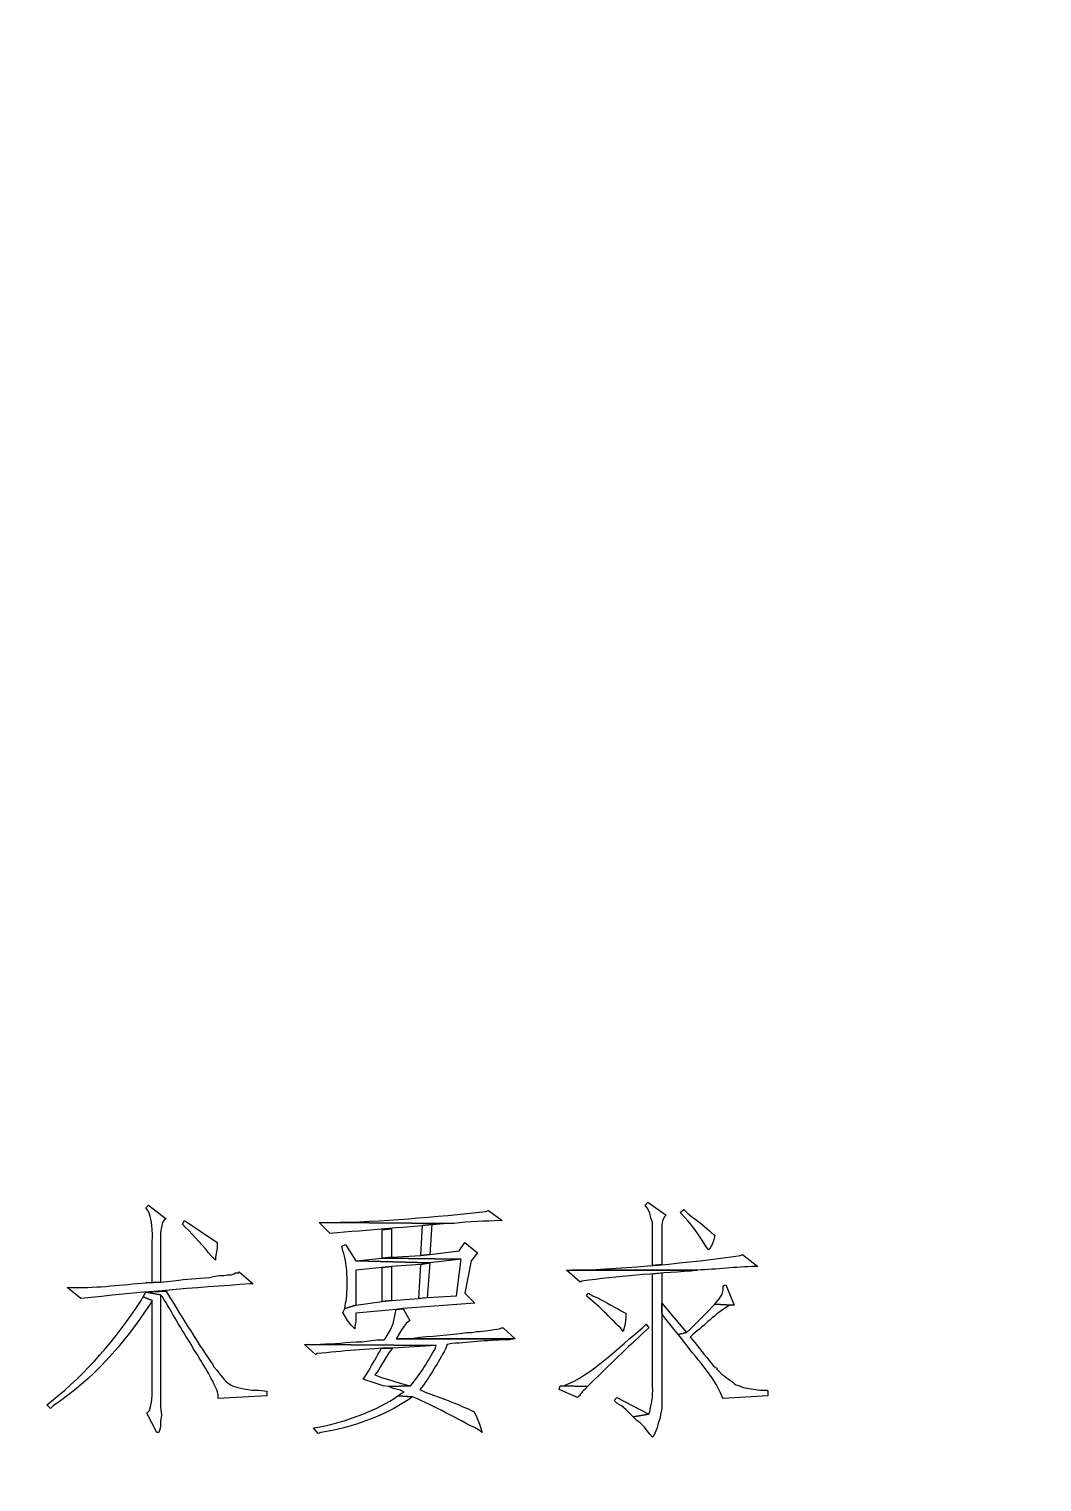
# Model space of a CAD drawing. Header units: centimetres. Extents: x -20.7 to 20.7, y -14.5 to 14.5.
# Drawn here: x -14.521 to -12.181, y -7.137 to -3.782 of the extents above; entities that cross this region are included whole.
import ezdxf

# ---------------------------------------------------------------- set-up
doc = ezdxf.new("R2010")
doc.units = ezdxf.units.CM
doc.header["$MEASUREMENT"] = 0
doc.layers.add('layer 1', color=7, linetype='Continuous')

msp = doc.modelspace()

# ---------------------------------------------------------------- linework, layer by layer
at = {"layer": 'layer 1', "lineweight": 9}
msp.add_open_spline([(19.88612, 13.89874), (19.88612, 13.89874), (-20.11465, 13.89874), (-20.11465, 13.89874), (-20.11465, 13.89874), (-20.11465, 13.89874), (-20.11465, -13.80208), (-20.11465, -13.80208)], degree=3, knots=[0, 0, 0, 0, 0.3333333, 0.3333333, 0.3333333, 0.3333333, 1, 1, 1, 1], dxfattribs=at)
at = {"layer": 'layer 1'}
for points, knots in [([(-14.24513, -6.49746), (-14.24513, -6.49746), (-14.25148, -6.50381), (-14.25148, -6.50381), (-14.25148, -6.50381), (-14.25148, -6.50381), (-14.24725, -6.51016), (-14.24725, -6.51016), (-14.24725, -6.51016), (-14.23748, -6.52064), (-14.23536, -6.56639), (-14.23667, -6.58001), (-14.23667, -6.58001), (-14.23667, -6.58001), (-14.23667, -6.67526), (-14.23667, -6.67526), (-14.23667, -6.67526), (-14.23667, -6.67526), (-14.25148, -6.67738), (-14.25148, -6.67738), (-14.25148, -6.67738), (-14.25148, -6.67738), (-14.21762, -6.67526), (-14.21762, -6.67526), (-14.21762, -6.67526), (-14.21762, -6.67526), (-14.21762, -6.56096), (-14.21762, -6.56096), (-14.21762, -6.56096), (-14.21762, -6.56096), (-14.2155, -6.54826), (-14.2155, -6.54826), (-14.2155, -6.54826), (-14.2155, -6.54826), (-14.21338, -6.53768), (-14.21338, -6.53768), (-14.21338, -6.53768), (-14.21338, -6.53768), (-14.20915, -6.53133), (-14.20915, -6.53133), (-14.20915, -6.53133), (-14.20915, -6.53133), (-14.20492, -6.52921), (-14.20492, -6.52921), (-14.20492, -6.52921), (-14.20492, -6.52921), (-14.24513, -6.49746), (-14.24513, -6.49746)], [0, 0, 0, 0, 0.0769231, 0.0769231, 0.0769231, 0.0769231, 0.1538462, 0.1538462, 0.1538462, 0.1538462, 0.2307692, 0.2307692, 0.2307692, 0.2307692, 0.3076923, 0.3076923, 0.3076923, 0.3076923, 0.3846154, 0.3846154, 0.3846154, 0.3846154, 0.4615385, 0.4615385, 0.4615385, 0.4615385, 0.5384615, 0.5384615, 0.5384615, 0.5384615, 0.6153846, 0.6153846, 0.6153846, 0.6153846, 0.6923077, 0.6923077, 0.6923077, 0.6923077, 0.7692308, 0.7692308, 0.7692308, 0.7692308, 0.8461538, 0.8461538, 0.8461538, 0.8461538, 1, 1, 1, 1]), ([(-13.09155, -6.49111), (-13.09155, -6.49111), (-13.0979, -6.49746), (-13.0979, -6.49746), (-13.0979, -6.49746), (-13.0979, -6.49746), (-13.09155, -6.50593), (-13.09155, -6.50593), (-13.09155, -6.50593), (-13.09155, -6.50593), (-13.08732, -6.51651), (-13.08732, -6.51651), (-13.08732, -6.51651), (-13.08732, -6.51651), (-13.0852, -6.5271), (-13.0852, -6.5271), (-13.0852, -6.5271), (-13.0852, -6.5271), (-13.08097, -6.53768), (-13.08097, -6.53768), (-13.08097, -6.53768), (-13.08097, -6.53768), (-13.08097, -6.63716), (-13.08097, -6.63716), (-13.08097, -6.63716), (-13.08097, -6.63716), (-13.0598, -6.63505), (-13.0598, -6.63505), (-13.0598, -6.63505), (-13.0598, -6.63505), (-13.0598, -6.54403), (-13.0598, -6.54403), (-13.0598, -6.54403), (-13.0598, -6.54403), (-13.05768, -6.53345), (-13.05768, -6.53345), (-13.05768, -6.53345), (-13.05768, -6.53345), (-13.05345, -6.52498), (-13.05345, -6.52498), (-13.05345, -6.52498), (-13.05345, -6.52498), (-13.04922, -6.52075), (-13.04922, -6.52075), (-13.04922, -6.52075), (-13.04922, -6.52075), (-13.09155, -6.49111), (-13.09155, -6.49111)], [0, 0, 0, 0, 0.0769231, 0.0769231, 0.0769231, 0.0769231, 0.1538462, 0.1538462, 0.1538462, 0.1538462, 0.2307692, 0.2307692, 0.2307692, 0.2307692, 0.3076923, 0.3076923, 0.3076923, 0.3076923, 0.3846154, 0.3846154, 0.3846154, 0.3846154, 0.4615385, 0.4615385, 0.4615385, 0.4615385, 0.5384615, 0.5384615, 0.5384615, 0.5384615, 0.6153846, 0.6153846, 0.6153846, 0.6153846, 0.6923077, 0.6923077, 0.6923077, 0.6923077, 0.7692308, 0.7692308, 0.7692308, 0.7692308, 0.8461538, 0.8461538, 0.8461538, 0.8461538, 1, 1, 1, 1]), ([(-14.16258, -6.53345), (-14.16258, -6.53345), (-14.16682, -6.54191), (-14.16682, -6.54191), (-14.16682, -6.54191), (-14.16682, -6.54191), (-14.16047, -6.54826), (-14.16047, -6.54826), (-14.16047, -6.54826), (-14.13814, -6.56918), (-14.1193, -6.59321), (-14.09908, -6.616), (-14.09908, -6.616), (-14.09908, -6.616), (-14.09062, -6.62446), (-14.09062, -6.62446), (-14.09062, -6.62446), (-14.09062, -6.62446), (-14.09062, -6.61811), (-14.09062, -6.61811), (-14.09062, -6.61811), (-14.09062, -6.61811), (-14.08638, -6.59695), (-14.08638, -6.59695), (-14.08638, -6.59695), (-14.08638, -6.59695), (-14.08638, -6.58425), (-14.08638, -6.58425), (-14.08638, -6.58425), (-14.08638, -6.58425), (-14.16258, -6.53345), (-14.16258, -6.53345)], [0, 0, 0, 0, 0.1111111, 0.1111111, 0.1111111, 0.1111111, 0.2222222, 0.2222222, 0.2222222, 0.2222222, 0.3333333, 0.3333333, 0.3333333, 0.3333333, 0.4444444, 0.4444444, 0.4444444, 0.4444444, 0.5555556, 0.5555556, 0.5555556, 0.5555556, 0.6666667, 0.6666667, 0.6666667, 0.6666667, 0.7777778, 0.7777778, 0.7777778, 0.7777778, 1, 1, 1, 1]), ([(-13.85143, -6.53768), (-13.85143, -6.53768), (-13.82603, -6.56308), (-13.82603, -6.56308), (-13.82603, -6.56308), (-13.73579, -6.55539), (-13.64658, -6.54847), (-13.5551, -6.53979), (-13.5551, -6.53979), (-13.5551, -6.53979), (-13.54028, -6.53979), (-13.54028, -6.53979), (-13.54028, -6.53979), (-13.54028, -6.53979), (-13.83238, -6.53768), (-13.83238, -6.53768), (-13.83238, -6.53768), (-13.83238, -6.53768), (-13.84508, -6.53768), (-13.84508, -6.53768), (-13.84508, -6.53768), (-13.84508, -6.53768), (-13.85143, -6.53768), (-13.85143, -6.53768)], [0, 0, 0, 0, 0.1428571, 0.1428571, 0.1428571, 0.1428571, 0.2857143, 0.2857143, 0.2857143, 0.2857143, 0.4285714, 0.4285714, 0.4285714, 0.4285714, 0.5714286, 0.5714286, 0.5714286, 0.5714286, 0.7142857, 0.7142857, 0.7142857, 0.7142857, 1, 1, 1, 1]), ([(-13.45985, -6.51016), (-13.45985, -6.51016), (-13.4662, -6.51228), (-13.4662, -6.51228), (-13.4662, -6.51228), (-13.5805, -6.52477), (-13.70856, -6.53613), (-13.82392, -6.53768), (-13.82392, -6.53768), (-13.82392, -6.53768), (-13.83238, -6.53768), (-13.83238, -6.53768), (-13.83238, -6.53768), (-13.83238, -6.53768), (-13.54028, -6.5398), (-13.54028, -6.5398), (-13.54028, -6.5398), (-13.50441, -6.53581), (-13.46835, -6.53454), (-13.43233, -6.53345), (-13.43233, -6.53345), (-13.43233, -6.53345), (-13.4281, -6.53345), (-13.4281, -6.53345), (-13.4281, -6.53345), (-13.4281, -6.53345), (-13.45985, -6.51016), (-13.45985, -6.51016)], [0, 0, 0, 0, 0.125, 0.125, 0.125, 0.125, 0.25, 0.25, 0.25, 0.25, 0.375, 0.375, 0.375, 0.375, 0.5, 0.5, 0.5, 0.5, 0.625, 0.625, 0.625, 0.625, 0.75, 0.75, 0.75, 0.75, 1, 1, 1, 1]), ([(-13.009, -6.50805), (-13.009, -6.50805), (-13.01747, -6.5144), (-13.01747, -6.5144), (-13.01747, -6.5144), (-13.01747, -6.5144), (-13.01323, -6.51863), (-13.01323, -6.51863), (-13.01323, -6.51863), (-12.99492, -6.53722), (-12.97055, -6.56971), (-12.9582, -6.59271), (-12.9582, -6.59271), (-12.9582, -6.59271), (-12.95185, -6.60118), (-12.95185, -6.60118), (-12.95185, -6.60118), (-12.95185, -6.60118), (-12.94973, -6.59906), (-12.94973, -6.59906), (-12.94973, -6.59906), (-12.94973, -6.59906), (-12.94338, -6.58848), (-12.94338, -6.58848), (-12.94338, -6.58848), (-12.94338, -6.58848), (-12.93915, -6.5779), (-12.93915, -6.5779), (-12.93915, -6.5779), (-12.93915, -6.5779), (-12.93703, -6.56731), (-12.93703, -6.56731), (-12.93703, -6.56731), (-12.93703, -6.56731), (-12.9455, -6.56096), (-12.9455, -6.56096), (-12.9455, -6.56096), (-12.95397, -6.55274), (-12.98046, -6.52999), (-12.98995, -6.52498), (-12.98995, -6.52498), (-12.98995, -6.52498), (-13.00053, -6.51651), (-13.00053, -6.51651), (-13.00053, -6.51651), (-13.00053, -6.51651), (-13.009, -6.50805), (-13.009, -6.50805)], [0, 0, 0, 0, 0.0769231, 0.0769231, 0.0769231, 0.0769231, 0.1538462, 0.1538462, 0.1538462, 0.1538462, 0.2307692, 0.2307692, 0.2307692, 0.2307692, 0.3076923, 0.3076923, 0.3076923, 0.3076923, 0.3846154, 0.3846154, 0.3846154, 0.3846154, 0.4615385, 0.4615385, 0.4615385, 0.4615385, 0.5384615, 0.5384615, 0.5384615, 0.5384615, 0.6153846, 0.6153846, 0.6153846, 0.6153846, 0.6923077, 0.6923077, 0.6923077, 0.6923077, 0.7692308, 0.7692308, 0.7692308, 0.7692308, 0.8461538, 0.8461538, 0.8461538, 0.8461538, 1, 1, 1, 1]), ([(-13.68422, -6.5525), (-13.68422, -6.5525), (-13.70538, -6.55461), (-13.70538, -6.55461), (-13.70538, -6.55461), (-13.70538, -6.55461), (-13.70538, -6.62023), (-13.70538, -6.62023), (-13.70538, -6.62023), (-13.70538, -6.62023), (-13.68422, -6.61811), (-13.68422, -6.61811), (-13.68422, -6.61811), (-13.68422, -6.61811), (-13.68422, -6.5525), (-13.68422, -6.5525)], [0, 0, 0, 0, 0.2, 0.2, 0.2, 0.2, 0.4, 0.4, 0.4, 0.4, 0.6, 0.6, 0.6, 0.6, 1, 1, 1, 1]), ([(-13.59108, -6.54191), (-13.59108, -6.54191), (-13.61225, -6.54403), (-13.61225, -6.54403), (-13.61225, -6.54403), (-13.61225, -6.54403), (-13.61648, -6.61388), (-13.61648, -6.61388), (-13.61648, -6.61388), (-13.61648, -6.61388), (-13.59532, -6.61176), (-13.59532, -6.61176), (-13.59532, -6.61176), (-13.59532, -6.61176), (-13.59108, -6.54191), (-13.59108, -6.54191)], [0, 0, 0, 0, 0.2, 0.2, 0.2, 0.2, 0.4, 0.4, 0.4, 0.4, 0.6, 0.6, 0.6, 0.6, 1, 1, 1, 1]), ([(-13.79005, -6.58848), (-13.79005, -6.58848), (-13.79852, -6.59271), (-13.79852, -6.59271), (-13.79852, -6.59271), (-13.79852, -6.59271), (-13.7964, -6.60329), (-13.7964, -6.60329), (-13.7964, -6.60329), (-13.78419, -6.63116), (-13.78455, -6.69967), (-13.79005, -6.72394), (-13.79005, -6.72394), (-13.79005, -6.72394), (-13.79217, -6.73664), (-13.79217, -6.73664), (-13.79217, -6.73664), (-13.79217, -6.73664), (-13.76677, -6.72818), (-13.76677, -6.72818), (-13.76677, -6.72818), (-13.76677, -6.72818), (-13.76677, -6.64774), (-13.76677, -6.64774), (-13.76677, -6.64774), (-13.76677, -6.64774), (-13.70538, -6.64139), (-13.70538, -6.64139), (-13.70538, -6.64139), (-13.70538, -6.64139), (-13.68422, -6.63928), (-13.68422, -6.63928), (-13.68422, -6.63928), (-13.68422, -6.63928), (-13.61648, -6.63504), (-13.61648, -6.63504), (-13.61648, -6.63504), (-13.61648, -6.63504), (-13.59532, -6.63081), (-13.59532, -6.63081), (-13.59532, -6.63081), (-13.59532, -6.63081), (-13.76677, -6.62658), (-13.76677, -6.62658), (-13.76677, -6.62658), (-13.76677, -6.62658), (-13.79005, -6.58848), (-13.79005, -6.58848)], [0, 0, 0, 0, 0.0769231, 0.0769231, 0.0769231, 0.0769231, 0.1538462, 0.1538462, 0.1538462, 0.1538462, 0.2307692, 0.2307692, 0.2307692, 0.2307692, 0.3076923, 0.3076923, 0.3076923, 0.3076923, 0.3846154, 0.3846154, 0.3846154, 0.3846154, 0.4615385, 0.4615385, 0.4615385, 0.4615385, 0.5384615, 0.5384615, 0.5384615, 0.5384615, 0.6153846, 0.6153846, 0.6153846, 0.6153846, 0.6923077, 0.6923077, 0.6923077, 0.6923077, 0.7692308, 0.7692308, 0.7692308, 0.7692308, 0.8461538, 0.8461538, 0.8461538, 0.8461538, 1, 1, 1, 1]), ([(-13.51488, -6.58424), (-13.51488, -6.58424), (-13.52758, -6.60329), (-13.52758, -6.60329), (-13.52758, -6.60329), (-13.52758, -6.60329), (-13.59532, -6.61176), (-13.59532, -6.61176), (-13.59532, -6.61176), (-13.59532, -6.61176), (-13.61648, -6.61388), (-13.61648, -6.61388), (-13.61648, -6.61388), (-13.61648, -6.61388), (-13.68422, -6.61811), (-13.68422, -6.61811), (-13.68422, -6.61811), (-13.68422, -6.61811), (-13.70538, -6.62023), (-13.70538, -6.62023), (-13.70538, -6.62023), (-13.70538, -6.62023), (-13.52335, -6.62234), (-13.52335, -6.62234), (-13.52335, -6.62234), (-13.52335, -6.62234), (-13.53393, -6.70701), (-13.53393, -6.70701), (-13.53393, -6.70701), (-13.53393, -6.70701), (-13.60167, -6.71124), (-13.60167, -6.71124), (-13.60167, -6.71124), (-13.60167, -6.71124), (-13.62072, -6.71336), (-13.62072, -6.71336), (-13.62072, -6.71336), (-13.62072, -6.71336), (-13.68422, -6.71759), (-13.68422, -6.71759), (-13.68422, -6.71759), (-13.68422, -6.71759), (-13.70538, -6.71971), (-13.70538, -6.71971), (-13.70538, -6.71971), (-13.70538, -6.71971), (-13.76677, -6.72818), (-13.76677, -6.72818), (-13.76677, -6.72818), (-13.76677, -6.72818), (-13.79217, -6.73664), (-13.79217, -6.73664), (-13.79217, -6.73664), (-13.79217, -6.73664), (-13.7964, -6.74511), (-13.7964, -6.74511), (-13.7964, -6.74511), (-13.7964, -6.74511), (-13.79428, -6.74934), (-13.79428, -6.74934), (-13.79428, -6.74934), (-13.79428, -6.74934), (-13.78582, -6.76416), (-13.78582, -6.76416), (-13.78582, -6.76416), (-13.78582, -6.76416), (-13.77735, -6.77474), (-13.77735, -6.77474), (-13.77735, -6.77474), (-13.77735, -6.77474), (-13.771, -6.78109), (-13.771, -6.78109), (-13.771, -6.78109), (-13.771, -6.78109), (-13.76888, -6.78321), (-13.76888, -6.78321), (-13.76888, -6.78321), (-13.76888, -6.78321), (-13.76888, -6.77686), (-13.76888, -6.77686), (-13.76888, -6.77686), (-13.76888, -6.77686), (-13.76677, -6.76628), (-13.76677, -6.76628), (-13.76677, -6.76628), (-13.76677, -6.76628), (-13.76677, -6.74723), (-13.76677, -6.74723), (-13.76677, -6.74723), (-13.76677, -6.74723), (-13.67363, -6.73876), (-13.67363, -6.73876), (-13.67363, -6.73876), (-13.67363, -6.73876), (-13.6567, -6.73664), (-13.6567, -6.73664), (-13.6567, -6.73664), (-13.6567, -6.73664), (-13.4916, -6.72394), (-13.4916, -6.72394), (-13.4916, -6.72394), (-13.4916, -6.72394), (-13.51488, -6.70066), (-13.51488, -6.70066), (-13.51488, -6.70066), (-13.51488, -6.70066), (-13.50007, -6.62658), (-13.50007, -6.62658), (-13.50007, -6.62658), (-13.50007, -6.62658), (-13.48525, -6.60753), (-13.48525, -6.60753), (-13.48525, -6.60753), (-13.48525, -6.60753), (-13.51488, -6.58424), (-13.51488, -6.58424)], [0, 0, 0, 0, 0.0333333, 0.0333333, 0.0333333, 0.0333333, 0.0666667, 0.0666667, 0.0666667, 0.0666667, 0.1, 0.1, 0.1, 0.1, 0.1333333, 0.1333333, 0.1333333, 0.1333333, 0.1666667, 0.1666667, 0.1666667, 0.1666667, 0.2, 0.2, 0.2, 0.2, 0.2333333, 0.2333333, 0.2333333, 0.2333333, 0.2666667, 0.2666667, 0.2666667, 0.2666667, 0.3, 0.3, 0.3, 0.3, 0.3333333, 0.3333333, 0.3333333, 0.3333333, 0.3666667, 0.3666667, 0.3666667, 0.3666667, 0.4, 0.4, 0.4, 0.4, 0.4333333, 0.4333333, 0.4333333, 0.4333333, 0.4666667, 0.4666667, 0.4666667, 0.4666667, 0.5, 0.5, 0.5, 0.5, 0.5333333, 0.5333333, 0.5333333, 0.5333333, 0.5666667, 0.5666667, 0.5666667, 0.5666667, 0.6, 0.6, 0.6, 0.6, 0.6333333, 0.6333333, 0.6333333, 0.6333333, 0.6666667, 0.6666667, 0.6666667, 0.6666667, 0.7, 0.7, 0.7, 0.7, 0.7333333, 0.7333333, 0.7333333, 0.7333333, 0.7666667, 0.7666667, 0.7666667, 0.7666667, 0.8, 0.8, 0.8, 0.8, 0.8333333, 0.8333333, 0.8333333, 0.8333333, 0.8666667, 0.8666667, 0.8666667, 0.8666667, 0.9, 0.9, 0.9, 0.9, 0.9333333, 0.9333333, 0.9333333, 0.9333333, 1, 1, 1, 1]), ([(-13.70538, -6.62023), (-13.70538, -6.62023), (-13.76677, -6.62658), (-13.76677, -6.62658), (-13.76677, -6.62658), (-13.76677, -6.62658), (-13.59532, -6.63081), (-13.59532, -6.63081), (-13.59532, -6.63081), (-13.59532, -6.63081), (-13.52335, -6.62234), (-13.52335, -6.62234), (-13.52335, -6.62234), (-13.52335, -6.62234), (-13.70538, -6.62023), (-13.70538, -6.62023)], [0, 0, 0, 0, 0.2, 0.2, 0.2, 0.2, 0.4, 0.4, 0.4, 0.4, 0.6, 0.6, 0.6, 0.6, 1, 1, 1, 1]), ([(-13.68422, -6.63928), (-13.68422, -6.63928), (-13.70538, -6.64139), (-13.70538, -6.64139), (-13.70538, -6.64139), (-13.70538, -6.64139), (-13.70538, -6.71971), (-13.70538, -6.71971), (-13.70538, -6.71971), (-13.70538, -6.71971), (-13.68422, -6.71759), (-13.68422, -6.71759), (-13.68422, -6.71759), (-13.68422, -6.71759), (-13.68422, -6.63928), (-13.68422, -6.63928)], [0, 0, 0, 0, 0.2, 0.2, 0.2, 0.2, 0.4, 0.4, 0.4, 0.4, 0.6, 0.6, 0.6, 0.6, 1, 1, 1, 1]), ([(-13.59532, -6.63081), (-13.59532, -6.63081), (-13.61648, -6.63505), (-13.61648, -6.63505), (-13.61648, -6.63505), (-13.61648, -6.63505), (-13.62072, -6.71336), (-13.62072, -6.71336), (-13.62072, -6.71336), (-13.62072, -6.71336), (-13.60167, -6.71125), (-13.60167, -6.71125), (-13.60167, -6.71125), (-13.60167, -6.71125), (-13.59532, -6.63081), (-13.59532, -6.63081)], [0, 0, 0, 0, 0.2, 0.2, 0.2, 0.2, 0.4, 0.4, 0.4, 0.4, 0.6, 0.6, 0.6, 0.6, 1, 1, 1, 1]), ([(-12.87353, -6.61176), (-12.87353, -6.61176), (-12.87777, -6.61388), (-12.87777, -6.61388), (-12.87777, -6.61388), (-12.99768, -6.63109), (-13.13685, -6.6439), (-13.25877, -6.64775), (-13.25877, -6.64775), (-13.25877, -6.64775), (-13.26723, -6.64775), (-13.26723, -6.64775), (-13.26723, -6.64775), (-13.26723, -6.64775), (-12.97725, -6.64775), (-12.97725, -6.64775), (-12.97725, -6.64775), (-12.93266, -6.64573), (-12.88842, -6.64041), (-12.8439, -6.63928), (-12.8439, -6.63928), (-12.8439, -6.63928), (-12.83755, -6.63928), (-12.83755, -6.63928), (-12.83755, -6.63928), (-12.83755, -6.63928), (-12.87353, -6.61176), (-12.87353, -6.61176)], [0, 0, 0, 0, 0.125, 0.125, 0.125, 0.125, 0.25, 0.25, 0.25, 0.25, 0.375, 0.375, 0.375, 0.375, 0.5, 0.5, 0.5, 0.5, 0.625, 0.625, 0.625, 0.625, 0.75, 0.75, 0.75, 0.75, 1, 1, 1, 1]), ([(-14.03558, -6.65198), (-14.03558, -6.65198), (-14.0377, -6.6541), (-14.0377, -6.6541), (-14.0377, -6.6541), (-14.0377, -6.6541), (-14.04405, -6.6541), (-14.04405, -6.6541), (-14.04405, -6.6541), (-14.04405, -6.6541), (-14.04828, -6.65621), (-14.04828, -6.65621), (-14.04828, -6.65621), (-14.04828, -6.65621), (-14.05463, -6.65833), (-14.05463, -6.65833), (-14.05463, -6.65833), (-14.05463, -6.65833), (-14.0631, -6.65833), (-14.0631, -6.65833), (-14.0631, -6.65833), (-14.0631, -6.65833), (-14.07157, -6.66045), (-14.07157, -6.66045), (-14.07157, -6.66045), (-14.07157, -6.66045), (-14.08215, -6.66045), (-14.08215, -6.66045), (-14.08215, -6.66045), (-14.08215, -6.66045), (-14.09485, -6.66256), (-14.09485, -6.66256), (-14.09485, -6.66256), (-14.12138, -6.66838), (-14.14854, -6.6663), (-14.17528, -6.67103), (-14.17528, -6.67103), (-14.17528, -6.67103), (-14.19433, -6.67315), (-14.19433, -6.67315), (-14.19433, -6.67315), (-14.19433, -6.67315), (-14.21762, -6.67526), (-14.21762, -6.67526), (-14.21762, -6.67526), (-14.21762, -6.67526), (-14.25148, -6.67738), (-14.25148, -6.67738), (-14.25148, -6.67738), (-14.3056, -6.68062), (-14.3619, -6.68888), (-14.41658, -6.68796), (-14.41658, -6.68796), (-14.41658, -6.68796), (-14.43352, -6.68796), (-14.43352, -6.68796), (-14.43352, -6.68796), (-14.43352, -6.68796), (-14.40177, -6.71336), (-14.40177, -6.71336), (-14.40177, -6.71336), (-14.27466, -6.69932), (-14.13852, -6.68842), (-14.01018, -6.6795), (-14.01018, -6.6795), (-14.01018, -6.6795), (-14.00383, -6.6795), (-14.00383, -6.6795), (-14.00383, -6.6795), (-14.00383, -6.6795), (-14.03558, -6.65198), (-14.03558, -6.65198)], [0, 0, 0, 0, 0.0526316, 0.0526316, 0.0526316, 0.0526316, 0.1052632, 0.1052632, 0.1052632, 0.1052632, 0.1578947, 0.1578947, 0.1578947, 0.1578947, 0.2105263, 0.2105263, 0.2105263, 0.2105263, 0.2631579, 0.2631579, 0.2631579, 0.2631579, 0.3157895, 0.3157895, 0.3157895, 0.3157895, 0.3684211, 0.3684211, 0.3684211, 0.3684211, 0.4210526, 0.4210526, 0.4210526, 0.4210526, 0.4736842, 0.4736842, 0.4736842, 0.4736842, 0.5263158, 0.5263158, 0.5263158, 0.5263158, 0.5789474, 0.5789474, 0.5789474, 0.5789474, 0.6315789, 0.6315789, 0.6315789, 0.6315789, 0.6842105, 0.6842105, 0.6842105, 0.6842105, 0.7368421, 0.7368421, 0.7368421, 0.7368421, 0.7894737, 0.7894737, 0.7894737, 0.7894737, 0.8421053, 0.8421053, 0.8421053, 0.8421053, 0.8947368, 0.8947368, 0.8947368, 0.8947368, 1, 1, 1, 1]), ([(-13.27993, -6.64775), (-13.27993, -6.64775), (-13.24818, -6.67526), (-13.24818, -6.67526), (-13.24818, -6.67526), (-13.24818, -6.67526), (-13.24395, -6.67315), (-13.24395, -6.67315), (-13.24395, -6.67315), (-13.16179, -6.66203), (-13.07539, -6.65544), (-12.99207, -6.64986), (-12.99207, -6.64986), (-12.99207, -6.64986), (-12.97725, -6.64775), (-12.97725, -6.64775), (-12.97725, -6.64775), (-12.97725, -6.64775), (-13.27358, -6.64775), (-13.27358, -6.64775), (-13.27358, -6.64775), (-13.27358, -6.64775), (-13.27993, -6.64775), (-13.27993, -6.64775)], [0, 0, 0, 0, 0.1428571, 0.1428571, 0.1428571, 0.1428571, 0.2857143, 0.2857143, 0.2857143, 0.2857143, 0.4285714, 0.4285714, 0.4285714, 0.4285714, 0.5714286, 0.5714286, 0.5714286, 0.5714286, 0.7142857, 0.7142857, 0.7142857, 0.7142857, 1, 1, 1, 1]), ([(-13.0598, -6.6541), (-13.0598, -6.6541), (-13.08097, -6.65621), (-13.08097, -6.65621), (-13.08097, -6.65621), (-13.08097, -6.65621), (-13.08097, -6.91656), (-13.08097, -6.91656), (-13.08097, -6.91656), (-13.07977, -6.94281), (-13.08248, -6.94916), (-13.08732, -6.97371), (-13.08732, -6.97371), (-13.08732, -6.97371), (-13.08943, -6.98006), (-13.08943, -6.98006), (-13.08943, -6.98006), (-13.08943, -6.98006), (-13.12542, -6.98641), (-13.12542, -6.98641), (-13.12542, -6.98641), (-13.12542, -6.98641), (-13.11695, -6.99488), (-13.11695, -6.99488), (-13.11695, -6.99488), (-13.11695, -6.99488), (-13.10848, -7.00123), (-13.10848, -7.00123), (-13.10848, -7.00123), (-13.10848, -7.00123), (-13.10002, -7.0097), (-13.10002, -7.0097), (-13.10002, -7.0097), (-13.10002, -7.0097), (-13.08732, -7.02663), (-13.08732, -7.02663), (-13.08732, -7.02663), (-13.08732, -7.02663), (-13.08097, -7.03298), (-13.08097, -7.03298), (-13.08097, -7.03298), (-13.08097, -7.03298), (-13.07885, -7.03086), (-13.07885, -7.03086), (-13.07885, -7.03086), (-13.07885, -7.03086), (-13.07462, -7.0224), (-13.07462, -7.0224), (-13.07462, -7.0224), (-13.07462, -7.0224), (-13.07038, -7.01181), (-13.07038, -7.01181), (-13.07038, -7.01181), (-13.07038, -7.01181), (-13.06827, -7.00123), (-13.06827, -7.00123), (-13.06827, -7.00123), (-13.06827, -7.00123), (-13.06403, -6.99065), (-13.06403, -6.99065), (-13.06403, -6.99065), (-13.06403, -6.99065), (-13.06192, -6.97795), (-13.06192, -6.97795), (-13.06192, -6.97795), (-13.06192, -6.97795), (-13.0598, -6.96736), (-13.0598, -6.96736), (-13.0598, -6.96736), (-13.0598, -6.96736), (-13.0598, -6.72395), (-13.0598, -6.72395), (-13.0598, -6.72395), (-13.0598, -6.72395), (-13.0598, -6.6541), (-13.0598, -6.6541)], [0, 0, 0, 0, 0.05, 0.05, 0.05, 0.05, 0.1, 0.1, 0.1, 0.1, 0.15, 0.15, 0.15, 0.15, 0.2, 0.2, 0.2, 0.2, 0.25, 0.25, 0.25, 0.25, 0.3, 0.3, 0.3, 0.3, 0.35, 0.35, 0.35, 0.35, 0.4, 0.4, 0.4, 0.4, 0.45, 0.45, 0.45, 0.45, 0.5, 0.5, 0.5, 0.5, 0.55, 0.55, 0.55, 0.55, 0.6, 0.6, 0.6, 0.6, 0.65, 0.65, 0.65, 0.65, 0.7, 0.7, 0.7, 0.7, 0.75, 0.75, 0.75, 0.75, 0.8, 0.8, 0.8, 0.8, 0.85, 0.85, 0.85, 0.85, 0.9, 0.9, 0.9, 0.9, 1, 1, 1, 1]), ([(-14.25148, -6.69855), (-14.25148, -6.69855), (-14.25783, -6.70913), (-14.25783, -6.70913), (-14.25783, -6.70913), (-14.25783, -6.70913), (-14.23667, -6.7176), (-14.23667, -6.7176), (-14.23667, -6.7176), (-14.23667, -6.7176), (-14.23667, -6.93773), (-14.23667, -6.93773), (-14.23667, -6.93773), (-14.23667, -6.93773), (-14.23878, -6.95255), (-14.23878, -6.95255), (-14.23878, -6.95255), (-14.23878, -6.95255), (-14.2409, -6.96313), (-14.2409, -6.96313), (-14.2409, -6.96313), (-14.2409, -6.96313), (-14.24302, -6.9716), (-14.24302, -6.9716), (-14.24302, -6.9716), (-14.24302, -6.9716), (-14.24937, -6.97795), (-14.24937, -6.97795), (-14.24937, -6.97795), (-14.24937, -6.97795), (-14.22608, -7.0224), (-14.22608, -7.0224), (-14.22608, -7.0224), (-14.22608, -7.0224), (-14.22185, -7.0224), (-14.22185, -7.0224), (-14.22185, -7.0224), (-14.22185, -7.0224), (-14.21973, -7.01816), (-14.21973, -7.01816), (-14.21973, -7.01816), (-14.21973, -7.01816), (-14.21762, -7.0097), (-14.21762, -7.0097), (-14.21762, -7.0097), (-14.21762, -7.0097), (-14.21762, -6.997), (-14.21762, -6.997), (-14.21762, -6.997), (-14.21762, -6.997), (-14.2155, -6.98218), (-14.2155, -6.98218), (-14.2155, -6.98218), (-14.2155, -6.98218), (-14.21762, -6.96313), (-14.21762, -6.96313), (-14.21762, -6.96313), (-14.21762, -6.96313), (-14.21762, -6.7049), (-14.21762, -6.7049), (-14.21762, -6.7049), (-14.21762, -6.7049), (-14.25148, -6.69855), (-14.25148, -6.69855)], [0, 0, 0, 0, 0.0588235, 0.0588235, 0.0588235, 0.0588235, 0.1176471, 0.1176471, 0.1176471, 0.1176471, 0.1764706, 0.1764706, 0.1764706, 0.1764706, 0.2352941, 0.2352941, 0.2352941, 0.2352941, 0.2941176, 0.2941176, 0.2941176, 0.2941176, 0.3529412, 0.3529412, 0.3529412, 0.3529412, 0.4117647, 0.4117647, 0.4117647, 0.4117647, 0.4705882, 0.4705882, 0.4705882, 0.4705882, 0.5294118, 0.5294118, 0.5294118, 0.5294118, 0.5882353, 0.5882353, 0.5882353, 0.5882353, 0.6470588, 0.6470588, 0.6470588, 0.6470588, 0.7058824, 0.7058824, 0.7058824, 0.7058824, 0.7647059, 0.7647059, 0.7647059, 0.7647059, 0.8235294, 0.8235294, 0.8235294, 0.8235294, 0.8823529, 0.8823529, 0.8823529, 0.8823529, 1, 1, 1, 1]), ([(-14.20492, -6.69643), (-14.20492, -6.69643), (-14.25148, -6.69854), (-14.25148, -6.69854), (-14.25148, -6.69854), (-14.25148, -6.69854), (-14.21762, -6.70489), (-14.21762, -6.70489), (-14.21762, -6.70489), (-14.21762, -6.70489), (-14.21338, -6.70913), (-14.21338, -6.70913), (-14.21338, -6.70913), (-14.18968, -6.74688), (-14.17041, -6.78374), (-14.14565, -6.82131), (-14.14565, -6.82131), (-14.14565, -6.82131), (-14.14142, -6.82978), (-14.14142, -6.82978), (-14.14142, -6.82978), (-14.14142, -6.82978), (-14.13507, -6.83824), (-14.13507, -6.83824), (-14.13507, -6.83824), (-14.11767, -6.87021), (-14.09453, -6.90016), (-14.08427, -6.93561), (-14.08427, -6.93561), (-14.08427, -6.93561), (-14.08427, -6.94408), (-14.08427, -6.94408), (-14.08427, -6.94408), (-14.08427, -6.94408), (-13.97208, -6.93773), (-13.97208, -6.93773), (-13.97208, -6.93773), (-13.97208, -6.93773), (-13.97208, -6.92714), (-13.97208, -6.92714), (-13.97208, -6.92714), (-13.97208, -6.92714), (-13.99113, -6.92503), (-13.99113, -6.92503), (-13.99113, -6.92503), (-13.99113, -6.92503), (-14.00595, -6.92503), (-14.00595, -6.92503), (-14.00595, -6.92503), (-14.06331, -6.91557), (-14.05911, -6.91512), (-14.09485, -6.86999), (-14.09485, -6.86999), (-14.09485, -6.86999), (-14.09697, -6.86576), (-14.09697, -6.86576), (-14.09697, -6.86576), (-14.09697, -6.86576), (-14.1012, -6.85941), (-14.1012, -6.85941), (-14.1012, -6.85941), (-14.12769, -6.82103), (-14.15281, -6.78078), (-14.1774, -6.74088), (-14.1774, -6.74088), (-14.1774, -6.74088), (-14.18587, -6.72606), (-14.18587, -6.72606), (-14.18587, -6.72606), (-14.18587, -6.72606), (-14.19645, -6.71124), (-14.19645, -6.71124), (-14.19645, -6.71124), (-14.19645, -6.71124), (-14.20492, -6.69643), (-14.20492, -6.69643)], [0, 0, 0, 0, 0.05, 0.05, 0.05, 0.05, 0.1, 0.1, 0.1, 0.1, 0.15, 0.15, 0.15, 0.15, 0.2, 0.2, 0.2, 0.2, 0.25, 0.25, 0.25, 0.25, 0.3, 0.3, 0.3, 0.3, 0.35, 0.35, 0.35, 0.35, 0.4, 0.4, 0.4, 0.4, 0.45, 0.45, 0.45, 0.45, 0.5, 0.5, 0.5, 0.5, 0.55, 0.55, 0.55, 0.55, 0.6, 0.6, 0.6, 0.6, 0.65, 0.65, 0.65, 0.65, 0.7, 0.7, 0.7, 0.7, 0.75, 0.75, 0.75, 0.75, 0.8, 0.8, 0.8, 0.8, 0.85, 0.85, 0.85, 0.85, 0.9, 0.9, 0.9, 0.9, 1, 1, 1, 1]), ([(-13.22913, -6.70066), (-13.22913, -6.70066), (-13.23337, -6.70701), (-13.23337, -6.70701), (-13.23337, -6.70701), (-13.23337, -6.70701), (-13.23125, -6.70913), (-13.23125, -6.70913), (-13.23125, -6.70913), (-13.19989, -6.73488), (-13.18288, -6.75404), (-13.15505, -6.7811), (-13.15505, -6.7811), (-13.15505, -6.7811), (-13.1487, -6.78956), (-13.1487, -6.78956), (-13.1487, -6.78956), (-13.1487, -6.78956), (-13.14658, -6.7811), (-13.14658, -6.7811), (-13.14658, -6.7811), (-13.14658, -6.7811), (-13.14447, -6.77051), (-13.14447, -6.77051), (-13.14447, -6.77051), (-13.14447, -6.77051), (-13.14235, -6.75781), (-13.14235, -6.75781), (-13.14235, -6.75781), (-13.14235, -6.75781), (-13.14235, -6.74723), (-13.14235, -6.74723), (-13.14235, -6.74723), (-13.14235, -6.74723), (-13.14658, -6.74511), (-13.14658, -6.74511), (-13.14658, -6.74511), (-13.16489, -6.7359), (-13.18973, -6.72165), (-13.20797, -6.71125), (-13.20797, -6.71125), (-13.20797, -6.71125), (-13.21855, -6.70701), (-13.21855, -6.70701), (-13.21855, -6.70701), (-13.21855, -6.70701), (-13.22913, -6.70066), (-13.22913, -6.70066)], [0, 0, 0, 0, 0.0769231, 0.0769231, 0.0769231, 0.0769231, 0.1538462, 0.1538462, 0.1538462, 0.1538462, 0.2307692, 0.2307692, 0.2307692, 0.2307692, 0.3076923, 0.3076923, 0.3076923, 0.3076923, 0.3846154, 0.3846154, 0.3846154, 0.3846154, 0.4615385, 0.4615385, 0.4615385, 0.4615385, 0.5384615, 0.5384615, 0.5384615, 0.5384615, 0.6153846, 0.6153846, 0.6153846, 0.6153846, 0.6923077, 0.6923077, 0.6923077, 0.6923077, 0.7692308, 0.7692308, 0.7692308, 0.7692308, 0.8461538, 0.8461538, 0.8461538, 0.8461538, 1, 1, 1, 1]), ([(-12.91163, -6.68161), (-12.91163, -6.68161), (-12.91798, -6.68373), (-12.91798, -6.68373), (-12.91798, -6.68373), (-12.91798, -6.68373), (-12.91798, -6.69431), (-12.91798, -6.69431), (-12.91798, -6.69431), (-12.91798, -6.69431), (-12.9201, -6.70278), (-12.9201, -6.70278), (-12.9201, -6.70278), (-12.9201, -6.70278), (-12.92645, -6.71336), (-12.92645, -6.71336), (-12.92645, -6.71336), (-12.92645, -6.71336), (-12.93703, -6.72606), (-12.93703, -6.72606), (-12.93703, -6.72606), (-12.93703, -6.72606), (-12.89682, -6.72818), (-12.89682, -6.72818), (-12.89682, -6.72818), (-12.89682, -6.72818), (-12.89258, -6.72818), (-12.89258, -6.72818), (-12.89258, -6.72818), (-12.89258, -6.72818), (-12.91163, -6.68161), (-12.91163, -6.68161)], [0, 0, 0, 0, 0.1111111, 0.1111111, 0.1111111, 0.1111111, 0.2222222, 0.2222222, 0.2222222, 0.2222222, 0.3333333, 0.3333333, 0.3333333, 0.3333333, 0.4444444, 0.4444444, 0.4444444, 0.4444444, 0.5555556, 0.5555556, 0.5555556, 0.5555556, 0.6666667, 0.6666667, 0.6666667, 0.6666667, 0.7777778, 0.7777778, 0.7777778, 0.7777778, 1, 1, 1, 1]), ([(-14.25783, -6.70913), (-14.25783, -6.70913), (-14.26418, -6.71971), (-14.26418, -6.71971), (-14.26418, -6.71971), (-14.32035, -6.8066), (-14.38854, -6.88569), (-14.4695, -6.95043), (-14.4695, -6.95043), (-14.4695, -6.95043), (-14.48008, -6.9589), (-14.48008, -6.9589), (-14.48008, -6.9589), (-14.48008, -6.9589), (-14.47162, -6.96736), (-14.47162, -6.96736), (-14.47162, -6.96736), (-14.47162, -6.96736), (-14.46527, -6.96101), (-14.46527, -6.96101), (-14.46527, -6.96101), (-14.37457, -6.9003), (-14.30306, -6.8187), (-14.24302, -6.72818), (-14.24302, -6.72818), (-14.24302, -6.72818), (-14.23667, -6.7176), (-14.23667, -6.7176), (-14.23667, -6.7176), (-14.23667, -6.7176), (-14.25783, -6.70913), (-14.25783, -6.70913)], [0, 0, 0, 0, 0.1111111, 0.1111111, 0.1111111, 0.1111111, 0.2222222, 0.2222222, 0.2222222, 0.2222222, 0.3333333, 0.3333333, 0.3333333, 0.3333333, 0.4444444, 0.4444444, 0.4444444, 0.4444444, 0.5555556, 0.5555556, 0.5555556, 0.5555556, 0.6666667, 0.6666667, 0.6666667, 0.6666667, 0.7777778, 0.7777778, 0.7777778, 0.7777778, 1, 1, 1, 1]), ([(-13.6567, -6.73665), (-13.6567, -6.73665), (-13.67363, -6.73876), (-13.67363, -6.73876), (-13.67363, -6.73876), (-13.67363, -6.73876), (-13.67998, -6.77051), (-13.67998, -6.77051), (-13.67998, -6.77051), (-13.67998, -6.77051), (-13.6821, -6.77475), (-13.6821, -6.77475), (-13.6821, -6.77475), (-13.6821, -6.77475), (-13.68633, -6.78533), (-13.68633, -6.78533), (-13.68633, -6.78533), (-13.68633, -6.78533), (-13.69903, -6.8065), (-13.69903, -6.8065), (-13.69903, -6.8065), (-13.69903, -6.8065), (-13.70115, -6.80861), (-13.70115, -6.80861), (-13.70115, -6.80861), (-13.70115, -6.80861), (-13.71808, -6.80861), (-13.71808, -6.80861), (-13.71808, -6.80861), (-13.71808, -6.80861), (-13.75195, -6.81285), (-13.75195, -6.81285), (-13.75195, -6.81285), (-13.75195, -6.81285), (-13.76677, -6.81285), (-13.76677, -6.81285), (-13.76677, -6.81285), (-13.79778, -6.8162), (-13.82886, -6.81803), (-13.8599, -6.8192), (-13.8599, -6.8192), (-13.8599, -6.8192), (-13.87472, -6.8192), (-13.87472, -6.8192), (-13.87472, -6.8192), (-13.87472, -6.8192), (-13.5805, -6.82131), (-13.5805, -6.82131), (-13.5805, -6.82131), (-13.5805, -6.82131), (-13.58262, -6.82766), (-13.58262, -6.82766), (-13.58262, -6.82766), (-13.59923, -6.85818), (-13.61772, -6.88753), (-13.63977, -6.91445), (-13.63977, -6.91445), (-13.63977, -6.91445), (-13.69057, -6.91656), (-13.69057, -6.91656), (-13.69057, -6.91656), (-13.69057, -6.91656), (-13.67998, -6.9208), (-13.67998, -6.9208), (-13.67998, -6.9208), (-13.67998, -6.9208), (-13.66305, -6.92503), (-13.66305, -6.92503), (-13.66305, -6.92503), (-13.66305, -6.92503), (-13.65458, -6.92926), (-13.65458, -6.92926), (-13.65458, -6.92926), (-13.65458, -6.92926), (-13.66093, -6.93138), (-13.66093, -6.93138), (-13.66093, -6.93138), (-13.66093, -6.93138), (-13.6694, -6.93773), (-13.6694, -6.93773), (-13.6694, -6.93773), (-13.6694, -6.93773), (-13.63553, -6.93985), (-13.63553, -6.93985), (-13.63553, -6.93985), (-13.58276, -6.96263), (-13.53369, -6.9904), (-13.48313, -7.01605), (-13.48313, -7.01605), (-13.48313, -7.01605), (-13.47467, -7.0224), (-13.47467, -7.0224), (-13.47467, -7.0224), (-13.47467, -7.0224), (-13.48102, -7.00335), (-13.48102, -7.00335), (-13.48102, -7.00335), (-13.48102, -7.00335), (-13.48948, -6.98218), (-13.48948, -6.98218), (-13.48948, -6.98218), (-13.48948, -6.98218), (-13.49372, -6.97371), (-13.49372, -6.97371), (-13.49372, -6.97371), (-13.49372, -6.97371), (-13.50007, -6.9716), (-13.50007, -6.9716), (-13.50007, -6.9716), (-13.50007, -6.9716), (-13.50853, -6.96736), (-13.50853, -6.96736), (-13.50853, -6.96736), (-13.50853, -6.96736), (-13.51912, -6.96313), (-13.51912, -6.96313), (-13.51912, -6.96313), (-13.51912, -6.96313), (-13.52758, -6.9589), (-13.52758, -6.9589), (-13.52758, -6.9589), (-13.54991, -6.94969), (-13.57246, -6.94129), (-13.59532, -6.9335), (-13.59532, -6.9335), (-13.59532, -6.9335), (-13.6059, -6.92926), (-13.6059, -6.92926), (-13.6059, -6.92926), (-13.6059, -6.92926), (-13.6186, -6.92291), (-13.6186, -6.92291), (-13.6186, -6.92291), (-13.6186, -6.92291), (-13.61437, -6.91868), (-13.61437, -6.91868), (-13.61437, -6.91868), (-13.59158, -6.88735), (-13.57775, -6.86336), (-13.55933, -6.82978), (-13.55933, -6.82978), (-13.55933, -6.82978), (-13.5551, -6.8192), (-13.5551, -6.8192), (-13.5551, -6.8192), (-13.5551, -6.8192), (-13.54452, -6.81708), (-13.54452, -6.81708), (-13.54452, -6.81708), (-13.5, -6.81507), (-13.45583, -6.80829), (-13.41117, -6.80861), (-13.41117, -6.80861), (-13.41117, -6.80861), (-13.4027, -6.8065), (-13.4027, -6.8065), (-13.4027, -6.8065), (-13.4027, -6.8065), (-13.67363, -6.8065), (-13.67363, -6.8065), (-13.67363, -6.8065), (-13.67363, -6.8065), (-13.66093, -6.78533), (-13.66093, -6.78533), (-13.66093, -6.78533), (-13.66093, -6.78533), (-13.65458, -6.77686), (-13.65458, -6.77686), (-13.65458, -6.77686), (-13.65458, -6.77686), (-13.65035, -6.77051), (-13.65035, -6.77051), (-13.65035, -6.77051), (-13.65035, -6.77051), (-13.64188, -6.76416), (-13.64188, -6.76416), (-13.64188, -6.76416), (-13.64188, -6.76416), (-13.6567, -6.73665), (-13.6567, -6.73665)], [0, 0, 0, 0, 0.0217391, 0.0217391, 0.0217391, 0.0217391, 0.0434783, 0.0434783, 0.0434783, 0.0434783, 0.0652174, 0.0652174, 0.0652174, 0.0652174, 0.0869565, 0.0869565, 0.0869565, 0.0869565, 0.1086957, 0.1086957, 0.1086957, 0.1086957, 0.1304348, 0.1304348, 0.1304348, 0.1304348, 0.1521739, 0.1521739, 0.1521739, 0.1521739, 0.173913, 0.173913, 0.173913, 0.173913, 0.1956522, 0.1956522, 0.1956522, 0.1956522, 0.2173913, 0.2173913, 0.2173913, 0.2173913, 0.2391304, 0.2391304, 0.2391304, 0.2391304, 0.2608696, 0.2608696, 0.2608696, 0.2608696, 0.2826087, 0.2826087, 0.2826087, 0.2826087, 0.3043478, 0.3043478, 0.3043478, 0.3043478, 0.326087, 0.326087, 0.326087, 0.326087, 0.3478261, 0.3478261, 0.3478261, 0.3478261, 0.3695652, 0.3695652, 0.3695652, 0.3695652, 0.3913043, 0.3913043, 0.3913043, 0.3913043, 0.4130435, 0.4130435, 0.4130435, 0.4130435, 0.4347826, 0.4347826, 0.4347826, 0.4347826, 0.4565217, 0.4565217, 0.4565217, 0.4565217, 0.4782609, 0.4782609, 0.4782609, 0.4782609, 0.5, 0.5, 0.5, 0.5, 0.5217391, 0.5217391, 0.5217391, 0.5217391, 0.5434783, 0.5434783, 0.5434783, 0.5434783, 0.5652174, 0.5652174, 0.5652174, 0.5652174, 0.5869565, 0.5869565, 0.5869565, 0.5869565, 0.6086957, 0.6086957, 0.6086957, 0.6086957, 0.6304348, 0.6304348, 0.6304348, 0.6304348, 0.6521739, 0.6521739, 0.6521739, 0.6521739, 0.673913, 0.673913, 0.673913, 0.673913, 0.6956522, 0.6956522, 0.6956522, 0.6956522, 0.7173913, 0.7173913, 0.7173913, 0.7173913, 0.7391304, 0.7391304, 0.7391304, 0.7391304, 0.7608696, 0.7608696, 0.7608696, 0.7608696, 0.7826087, 0.7826087, 0.7826087, 0.7826087, 0.8043478, 0.8043478, 0.8043478, 0.8043478, 0.826087, 0.826087, 0.826087, 0.826087, 0.8478261, 0.8478261, 0.8478261, 0.8478261, 0.8695652, 0.8695652, 0.8695652, 0.8695652, 0.8913043, 0.8913043, 0.8913043, 0.8913043, 0.9130435, 0.9130435, 0.9130435, 0.9130435, 0.9347826, 0.9347826, 0.9347826, 0.9347826, 0.9565217, 0.9565217, 0.9565217, 0.9565217, 1, 1, 1, 1]), ([(-13.0598, -6.72395), (-13.0598, -6.72395), (-13.0598, -6.74723), (-13.0598, -6.74723), (-13.0598, -6.74723), (-13.0598, -6.74723), (-13.05557, -6.75358), (-13.05557, -6.75358), (-13.05557, -6.75358), (-13.05557, -6.75358), (-13.0217, -6.79591), (-13.0217, -6.79591), (-13.0217, -6.79591), (-13.0217, -6.79591), (-13.00265, -6.79168), (-13.00265, -6.79168), (-13.00265, -6.79168), (-13.00265, -6.79168), (-13.0598, -6.72395), (-13.0598, -6.72395)], [0, 0, 0, 0, 0.1666667, 0.1666667, 0.1666667, 0.1666667, 0.3333333, 0.3333333, 0.3333333, 0.3333333, 0.5, 0.5, 0.5, 0.5, 0.6666667, 0.6666667, 0.6666667, 0.6666667, 1, 1, 1, 1]), ([(-12.93703, -6.72606), (-12.93703, -6.72606), (-12.94338, -6.73241), (-12.94338, -6.73241), (-12.94338, -6.73241), (-12.96243, -6.75287), (-12.98226, -6.77238), (-13.00265, -6.79168), (-13.00265, -6.79168), (-13.00265, -6.79168), (-13.0217, -6.79591), (-13.0217, -6.79591), (-13.0217, -6.79591), (-13.0217, -6.79591), (-13.01323, -6.8065), (-13.01323, -6.8065), (-13.01323, -6.8065), (-12.98215, -6.84982), (-12.94017, -6.89021), (-12.9201, -6.93985), (-12.9201, -6.93985), (-12.9201, -6.93985), (-12.91798, -6.94408), (-12.91798, -6.94408), (-12.91798, -6.94408), (-12.91798, -6.94408), (-12.81427, -6.93773), (-12.81427, -6.93773), (-12.81427, -6.93773), (-12.81427, -6.93773), (-12.81427, -6.92715), (-12.81427, -6.92715), (-12.81427, -6.92715), (-12.81427, -6.92715), (-12.81638, -6.92503), (-12.81638, -6.92503), (-12.81638, -6.92503), (-12.81638, -6.92503), (-12.83332, -6.92503), (-12.83332, -6.92503), (-12.83332, -6.92503), (-12.83332, -6.92503), (-12.85872, -6.9208), (-12.85872, -6.9208), (-12.85872, -6.9208), (-12.85872, -6.9208), (-12.87142, -6.91868), (-12.87142, -6.91868), (-12.87142, -6.91868), (-12.87142, -6.91868), (-12.87988, -6.91445), (-12.87988, -6.91445), (-12.87988, -6.91445), (-12.87988, -6.91445), (-12.88835, -6.91233), (-12.88835, -6.91233), (-12.88835, -6.91233), (-12.8978, -6.90372), (-12.91431, -6.8943), (-12.92433, -6.88481), (-12.92433, -6.88481), (-12.92433, -6.88481), (-12.9328, -6.87635), (-12.9328, -6.87635), (-12.9328, -6.87635), (-12.9328, -6.87635), (-12.9328, -6.87423), (-12.9328, -6.87423), (-12.9328, -6.87423), (-12.9328, -6.87423), (-12.93915, -6.87), (-12.93915, -6.87), (-12.93915, -6.87), (-12.95418, -6.85186), (-12.96892, -6.83348), (-12.9836, -6.81496), (-12.9836, -6.81496), (-12.9836, -6.81496), (-12.99418, -6.80226), (-12.99418, -6.80226), (-12.99418, -6.80226), (-12.99418, -6.80226), (-12.98783, -6.79591), (-12.98783, -6.79591), (-12.98783, -6.79591), (-12.96007, -6.77506), (-12.93732, -6.74896), (-12.90528, -6.7303), (-12.90528, -6.7303), (-12.90528, -6.7303), (-12.89682, -6.72818), (-12.89682, -6.72818), (-12.89682, -6.72818), (-12.89682, -6.72818), (-12.93703, -6.72606), (-12.93703, -6.72606)], [0, 0, 0, 0, 0.04, 0.04, 0.04, 0.04, 0.08, 0.08, 0.08, 0.08, 0.12, 0.12, 0.12, 0.12, 0.16, 0.16, 0.16, 0.16, 0.2, 0.2, 0.2, 0.2, 0.24, 0.24, 0.24, 0.24, 0.28, 0.28, 0.28, 0.28, 0.32, 0.32, 0.32, 0.32, 0.36, 0.36, 0.36, 0.36, 0.4, 0.4, 0.4, 0.4, 0.44, 0.44, 0.44, 0.44, 0.48, 0.48, 0.48, 0.48, 0.52, 0.52, 0.52, 0.52, 0.56, 0.56, 0.56, 0.56, 0.6, 0.6, 0.6, 0.6, 0.64, 0.64, 0.64, 0.64, 0.68, 0.68, 0.68, 0.68, 0.72, 0.72, 0.72, 0.72, 0.76, 0.76, 0.76, 0.76, 0.8, 0.8, 0.8, 0.8, 0.84, 0.84, 0.84, 0.84, 0.88, 0.88, 0.88, 0.88, 0.92, 0.92, 0.92, 0.92, 1, 1, 1, 1]), ([(-13.09578, -6.77263), (-13.09578, -6.77263), (-13.10425, -6.78109), (-13.10425, -6.78109), (-13.10425, -6.78109), (-13.15861, -6.8242), (-13.2213, -6.8907), (-13.28628, -6.91444), (-13.28628, -6.91444), (-13.28628, -6.91444), (-13.29052, -6.91444), (-13.29052, -6.91444), (-13.29052, -6.91444), (-13.29052, -6.91444), (-13.23125, -6.91656), (-13.23125, -6.91656), (-13.23125, -6.91656), (-13.18938, -6.87507), (-13.14697, -6.83458), (-13.10425, -6.79379), (-13.10425, -6.79379), (-13.10425, -6.79379), (-13.08943, -6.78109), (-13.08943, -6.78109), (-13.08943, -6.78109), (-13.08943, -6.78109), (-13.09578, -6.77263), (-13.09578, -6.77263)], [0, 0, 0, 0, 0.125, 0.125, 0.125, 0.125, 0.25, 0.25, 0.25, 0.25, 0.375, 0.375, 0.375, 0.375, 0.5, 0.5, 0.5, 0.5, 0.625, 0.625, 0.625, 0.625, 0.75, 0.75, 0.75, 0.75, 1, 1, 1, 1]), ([(-13.42598, -6.7811), (-13.42598, -6.7811), (-13.43022, -6.7811), (-13.43022, -6.7811), (-13.43022, -6.7811), (-13.43022, -6.7811), (-13.43445, -6.78321), (-13.43445, -6.78321), (-13.43445, -6.78321), (-13.45195, -6.78536), (-13.46952, -6.78942), (-13.48737, -6.78956), (-13.48737, -6.78956), (-13.48737, -6.78956), (-13.49795, -6.79168), (-13.49795, -6.79168), (-13.49795, -6.79168), (-13.49795, -6.79168), (-13.51065, -6.79168), (-13.51065, -6.79168), (-13.51065, -6.79168), (-13.54974, -6.79873), (-13.59422, -6.79888), (-13.63342, -6.80438), (-13.63342, -6.80438), (-13.63342, -6.80438), (-13.65458, -6.8065), (-13.65458, -6.8065), (-13.65458, -6.8065), (-13.65458, -6.8065), (-13.67363, -6.8065), (-13.67363, -6.8065), (-13.67363, -6.8065), (-13.67363, -6.8065), (-13.39847, -6.8065), (-13.39847, -6.8065), (-13.39847, -6.8065), (-13.39847, -6.8065), (-13.42598, -6.7811), (-13.42598, -6.7811)], [0, 0, 0, 0, 0.0909091, 0.0909091, 0.0909091, 0.0909091, 0.1818182, 0.1818182, 0.1818182, 0.1818182, 0.2727273, 0.2727273, 0.2727273, 0.2727273, 0.3636364, 0.3636364, 0.3636364, 0.3636364, 0.4545455, 0.4545455, 0.4545455, 0.4545455, 0.5454545, 0.5454545, 0.5454545, 0.5454545, 0.6363636, 0.6363636, 0.6363636, 0.6363636, 0.7272727, 0.7272727, 0.7272727, 0.7272727, 0.8181818, 0.8181818, 0.8181818, 0.8181818, 1, 1, 1, 1]), ([(-13.8853, -6.8192), (-13.8853, -6.8192), (-13.8599, -6.84248), (-13.8599, -6.84248), (-13.8599, -6.84248), (-13.8599, -6.84248), (-13.85567, -6.84036), (-13.85567, -6.84036), (-13.85567, -6.84036), (-13.79954, -6.83532), (-13.7383, -6.82819), (-13.6821, -6.82766), (-13.6821, -6.82766), (-13.6821, -6.82766), (-13.5805, -6.82131), (-13.5805, -6.82131), (-13.5805, -6.82131), (-13.5805, -6.82131), (-13.87472, -6.8192), (-13.87472, -6.8192), (-13.87472, -6.8192), (-13.87472, -6.8192), (-13.88107, -6.8192), (-13.88107, -6.8192), (-13.88107, -6.8192), (-13.88107, -6.8192), (-13.8853, -6.8192), (-13.8853, -6.8192)], [0, 0, 0, 0, 0.125, 0.125, 0.125, 0.125, 0.25, 0.25, 0.25, 0.25, 0.375, 0.375, 0.375, 0.375, 0.5, 0.5, 0.5, 0.5, 0.625, 0.625, 0.625, 0.625, 0.75, 0.75, 0.75, 0.75, 1, 1, 1, 1]), ([(-13.6821, -6.82766), (-13.6821, -6.82766), (-13.7075, -6.82766), (-13.7075, -6.82766), (-13.7075, -6.82766), (-13.7075, -6.82766), (-13.71173, -6.83613), (-13.71173, -6.83613), (-13.71173, -6.83613), (-13.72165, -6.85334), (-13.73075, -6.86996), (-13.74137, -6.88693), (-13.74137, -6.88693), (-13.74137, -6.88693), (-13.74983, -6.89963), (-13.74983, -6.89963), (-13.74983, -6.89963), (-13.74983, -6.89963), (-13.74348, -6.90175), (-13.74348, -6.90175), (-13.74348, -6.90175), (-13.74348, -6.90175), (-13.72867, -6.90598), (-13.72867, -6.90598), (-13.72867, -6.90598), (-13.72867, -6.90598), (-13.70327, -6.91445), (-13.70327, -6.91445), (-13.70327, -6.91445), (-13.70327, -6.91445), (-13.69057, -6.91656), (-13.69057, -6.91656), (-13.69057, -6.91656), (-13.69057, -6.91656), (-13.63977, -6.91445), (-13.63977, -6.91445), (-13.63977, -6.91445), (-13.63977, -6.91445), (-13.64188, -6.91445), (-13.64188, -6.91445), (-13.64188, -6.91445), (-13.66404, -6.90905), (-13.68549, -6.90157), (-13.7075, -6.8954), (-13.7075, -6.8954), (-13.7075, -6.8954), (-13.72232, -6.88905), (-13.72232, -6.88905), (-13.72232, -6.88905), (-13.72232, -6.88905), (-13.7202, -6.88693), (-13.7202, -6.88693), (-13.7202, -6.88693), (-13.7202, -6.88693), (-13.71385, -6.87846), (-13.71385, -6.87846), (-13.71385, -6.87846), (-13.71385, -6.87846), (-13.70962, -6.87), (-13.70962, -6.87), (-13.70962, -6.87), (-13.70962, -6.87), (-13.69057, -6.83825), (-13.69057, -6.83825), (-13.69057, -6.83825), (-13.69057, -6.83825), (-13.6821, -6.82766), (-13.6821, -6.82766)], [0, 0, 0, 0, 0.0555556, 0.0555556, 0.0555556, 0.0555556, 0.1111111, 0.1111111, 0.1111111, 0.1111111, 0.1666667, 0.1666667, 0.1666667, 0.1666667, 0.2222222, 0.2222222, 0.2222222, 0.2222222, 0.2777778, 0.2777778, 0.2777778, 0.2777778, 0.3333333, 0.3333333, 0.3333333, 0.3333333, 0.3888889, 0.3888889, 0.3888889, 0.3888889, 0.4444444, 0.4444444, 0.4444444, 0.4444444, 0.5, 0.5, 0.5, 0.5, 0.5555556, 0.5555556, 0.5555556, 0.5555556, 0.6111111, 0.6111111, 0.6111111, 0.6111111, 0.6666667, 0.6666667, 0.6666667, 0.6666667, 0.7222222, 0.7222222, 0.7222222, 0.7222222, 0.7777778, 0.7777778, 0.7777778, 0.7777778, 0.8333333, 0.8333333, 0.8333333, 0.8333333, 0.8888889, 0.8888889, 0.8888889, 0.8888889, 1, 1, 1, 1]), ([(-13.6694, -6.93773), (-13.6694, -6.93773), (-13.67787, -6.94408), (-13.67787, -6.94408), (-13.67787, -6.94408), (-13.72983, -6.97657), (-13.78952, -6.99685), (-13.84932, -7.00969), (-13.84932, -7.00969), (-13.84932, -7.00969), (-13.86413, -7.01181), (-13.86413, -7.01181), (-13.86413, -7.01181), (-13.86413, -7.01181), (-13.85355, -7.02451), (-13.85355, -7.02451), (-13.85355, -7.02451), (-13.85355, -7.02451), (-13.8472, -7.02239), (-13.8472, -7.02239), (-13.8472, -7.02239), (-13.77661, -7.01202), (-13.70351, -6.98528), (-13.644, -6.94619), (-13.644, -6.94619), (-13.644, -6.94619), (-13.63553, -6.93984), (-13.63553, -6.93984), (-13.63553, -6.93984), (-13.63553, -6.93984), (-13.6694, -6.93773), (-13.6694, -6.93773)], [0, 0, 0, 0, 0.1111111, 0.1111111, 0.1111111, 0.1111111, 0.2222222, 0.2222222, 0.2222222, 0.2222222, 0.3333333, 0.3333333, 0.3333333, 0.3333333, 0.4444444, 0.4444444, 0.4444444, 0.4444444, 0.5555556, 0.5555556, 0.5555556, 0.5555556, 0.6666667, 0.6666667, 0.6666667, 0.6666667, 0.7777778, 0.7777778, 0.7777778, 0.7777778, 1, 1, 1, 1]), ([(-13.29475, -6.91445), (-13.29475, -6.91445), (-13.29687, -6.92291), (-13.29687, -6.92291), (-13.29687, -6.92291), (-13.29687, -6.92291), (-13.25453, -6.94196), (-13.25453, -6.94196), (-13.25453, -6.94196), (-13.25453, -6.94196), (-13.25242, -6.93985), (-13.25242, -6.93985), (-13.25242, -6.93985), (-13.24473, -6.93293), (-13.24907, -6.93272), (-13.2376, -6.92291), (-13.2376, -6.92291), (-13.2376, -6.92291), (-13.23125, -6.91656), (-13.23125, -6.91656), (-13.23125, -6.91656), (-13.23125, -6.91656), (-13.29052, -6.91445), (-13.29052, -6.91445), (-13.29052, -6.91445), (-13.29052, -6.91445), (-13.29475, -6.91445), (-13.29475, -6.91445)], [0, 0, 0, 0, 0.125, 0.125, 0.125, 0.125, 0.25, 0.25, 0.25, 0.25, 0.375, 0.375, 0.375, 0.375, 0.5, 0.5, 0.5, 0.5, 0.625, 0.625, 0.625, 0.625, 0.75, 0.75, 0.75, 0.75, 1, 1, 1, 1]), ([(-13.16352, -6.94196), (-13.16352, -6.94196), (-13.16987, -6.94831), (-13.16987, -6.94831), (-13.16987, -6.94831), (-13.16987, -6.94831), (-13.16352, -6.95466), (-13.16352, -6.95466), (-13.16352, -6.95466), (-13.16352, -6.95466), (-13.15293, -6.96101), (-13.15293, -6.96101), (-13.15293, -6.96101), (-13.15293, -6.96101), (-13.14235, -6.96948), (-13.14235, -6.96948), (-13.14235, -6.96948), (-13.14235, -6.96948), (-13.12542, -6.98641), (-13.12542, -6.98641), (-13.12542, -6.98641), (-13.12542, -6.98641), (-13.08943, -6.98006), (-13.08943, -6.98006), (-13.08943, -6.98006), (-13.08943, -6.98006), (-13.16352, -6.94196), (-13.16352, -6.94196)], [0, 0, 0, 0, 0.125, 0.125, 0.125, 0.125, 0.25, 0.25, 0.25, 0.25, 0.375, 0.375, 0.375, 0.375, 0.5, 0.5, 0.5, 0.5, 0.625, 0.625, 0.625, 0.625, 0.75, 0.75, 0.75, 0.75, 1, 1, 1, 1])]:
    msp.add_open_spline(points, degree=3, knots=knots, dxfattribs=at)

doc.saveas('drawing.dxf')
